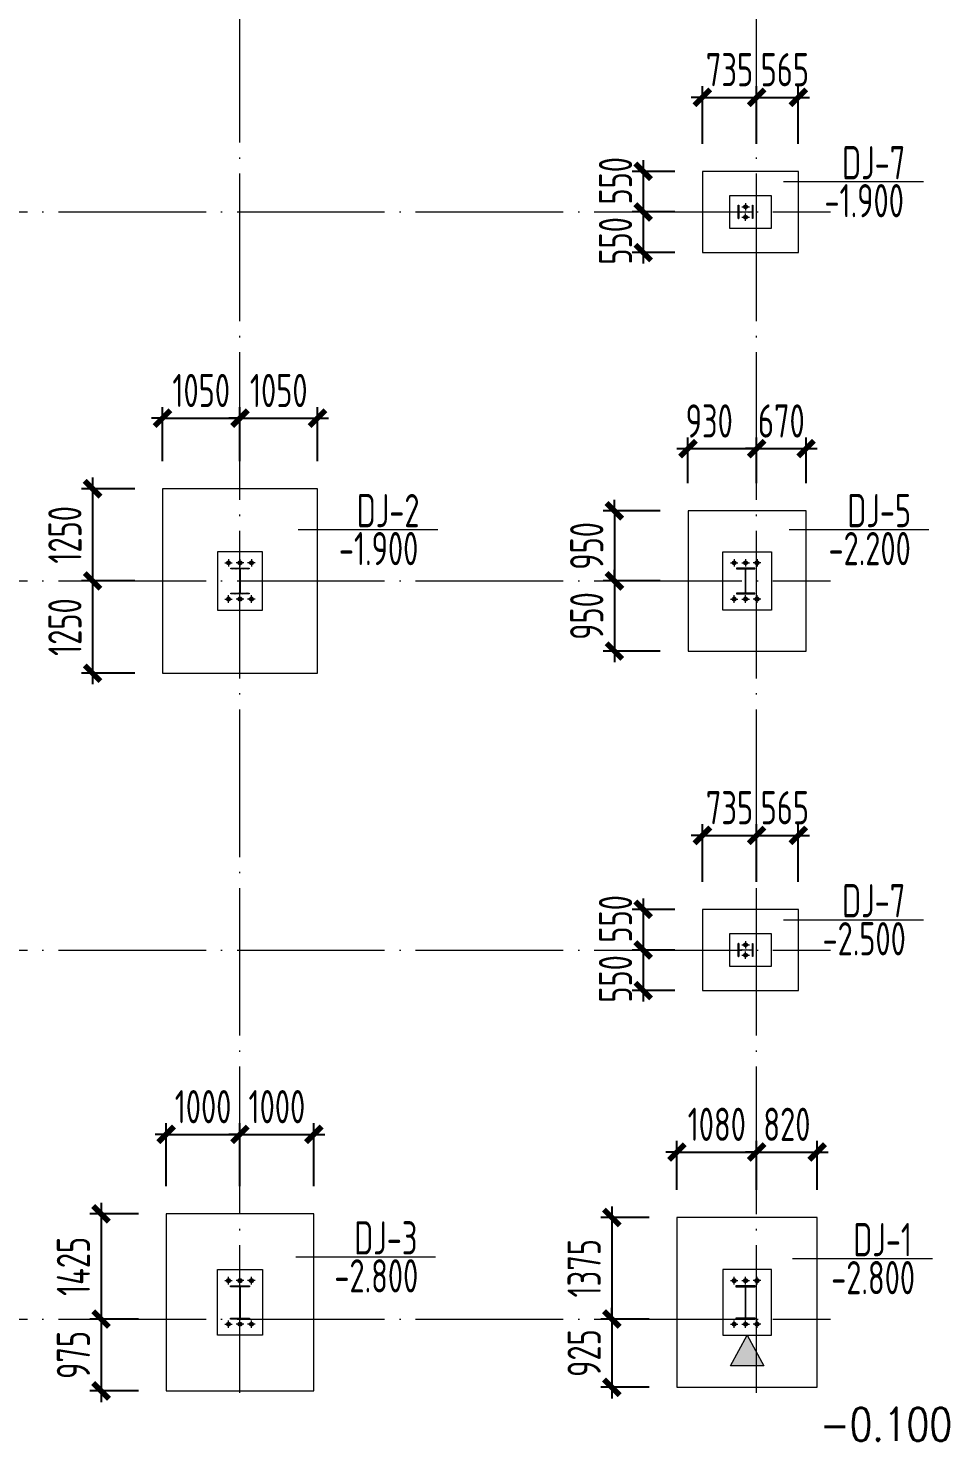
# Model space of a CAD drawing. Header units: millimetres. Extents: x 19781 to 898973, y -947928 to -267362.
# Drawn here: x 124874 to 137344, y -371199 to -352009 of the extents above; entities that cross this region are included whole.
import ezdxf
from ezdxf.enums import TextEntityAlignment as Align

# ---------------------------------------------------------------- set-up
doc = ezdxf.new("R2010")
doc.units = ezdxf.units.MM
doc.header["$LTSCALE"] = 100
doc.linetypes.add('CENTERX2', pattern=[101.599999, 63.5, -12.7, 12.7, -12.7])
doc.linetypes.add('DOTE', pattern=[2.42, 2, -0.2, 0.02, -0.2])
doc.layers.get('0').update_dxf_attribs({"lineweight": 18})
for name, color, linetype, lineweight in [('10', 7, 'Continuous', 18), ('1000', 2, 'Continuous', 18), ('11000', 4, 'Continuous', 18), ('52', 2, 'Continuous', 18), ('DIM', 3, 'Continuous', 18), ('DOTE', 1, 'DOTE', 18), ('JC', 7, 'Continuous', 18), ('PUB_DIM', 3, 'Continuous', 18), ('数字', 3, 'Continuous', 20), ('轴线', 1, 'CENTERX2', 13), ('钢柱', 4, 'Continuous', 20)]:
    doc.layers.add(name, color=color, linetype=linetype, lineweight=lineweight)
doc.styles.add('hztxt', font='txt.shx', dxfattribs={"width": 0.7, "bigfont": 'hztxt.shx'})
doc.styles.add('TSSD_REIN', font='tssdeng.shx', dxfattribs={"width": 0.7, "bigfont": 'hztxt.shx'})
doc.dimstyles.new('TSSD_100_100', dxfattribs={"dimtxt": 300, "dimasz": 100, "dimexe": 100, "dimexo": 250, "dimgap": 100, "dimtad": 1, "dimdec": 0, "dimzin": 0, "dimdsep": 46, "dimtxsty": 'TSSD_REIN', "dimblk": 'ARCHTICK', "dimcen": 0, "dimdle": 100, "dimclrt": 7, "dimadec": 0, "dimazin": 0, "dimtfac": 1, "dimtdec": 0, "dimtix": 1, "dimtmove": 2, "dimatfit": 3, "dimfxl": 1, "dimtolj": 1, "dimtzin": 0, "dimarcsym": 0})
pattern_1 = [(135, (0, 0), (-7.0710678, -7.0710678), []), (135, (0, 2.5), (-7.0710678, -7.0710678), [])]
pattern_2 = [(225, (0, 0), (7.0710678, -7.0710678), []), (225, (0, -2.5), (7.0710678, -7.0710678), [])]
pattern_3 = [(315, (0, 0), (7.0710678, 7.0710678), []), (315, (0, -2.5), (7.0710678, 7.0710678), [])]

# ---------------------------------------------------------------- blocks, each defined once
blk = doc.blocks.new('_ArchTick_0')
at = {"color": 0, "linetype": 'ByBlock'}
blk.add_lwpolyline([(-0.71, -0.71, 0.5, 0.5, 0), (0.71, 0.71, 0.5, 0.5, 0)], format="xyseb", dxfattribs=at)
blk = doc.blocks.new('*X1675')
at = {"layer": 'DIM', "color": 0, "lineweight": -2, "ltscale": 100, "transparency": 16777216}
for p, q in [((125860, -369347), (125860, -370622)), ((126367, -369497), (125710, -369497)), ((126367, -370472), (125710, -370472))]:
    blk.add_line(p, q, dxfattribs=at)
at = {"layer": 'DIM', "color": 0, "lineweight": -2, "ltscale": 100, "transparency": 16777216, "xscale": 150, "yscale": 150, "zscale": 150}
for p, rotation in [((125860, -369497), 90), ((125860, -370472), 270)]:
    blk.add_blockref('_ArchTick_0', p, dxfattribs=dict(at, rotation=rotation))
at = {"layer": 'DIM', "color": 7, "ltscale": 100, "transparency": 16777216, "insert": (125485, -369984), "char_height": 450, "width": 2430, "attachment_point": 5, "rotation": 90, "style": 'TSSD_REIN'}
blk.add_mtext('975', dxfattribs=at)
blk = doc.blocks.new('_ARCHTICK')
at = {"color": 0, "linetype": 'ByBlock', "const_width": 0.5}
blk.add_lwpolyline([(-0.5, -0.5), (0.5, 0.5)], dxfattribs=at)
blk = doc.blocks.new('*X1676')
at = {"layer": 'DIM', "color": 0, "lineweight": -2, "ltscale": 100, "transparency": 16777216}
for p, q in [((126367, -368072), (125710, -368072)), ((125860, -367922), (125860, -369647)), ((126367, -369497), (125710, -369497))]:
    blk.add_line(p, q, dxfattribs=at)
at = {"layer": 'DIM', "color": 0, "lineweight": -2, "ltscale": 100, "transparency": 16777216, "xscale": 150, "yscale": 150, "zscale": 150}
for p, rotation in [((125860, -368072), 90), ((125860, -369497), 270)]:
    blk.add_blockref('_ArchTick_0', p, dxfattribs=dict(at, rotation=rotation))
at = {"layer": 'DIM', "color": 7, "ltscale": 100, "transparency": 16777216, "insert": (125485, -368784), "char_height": 450, "width": 3195, "attachment_point": 5, "rotation": 90, "style": 'TSSD_REIN'}
blk.add_mtext('1425', dxfattribs=at)
blk = doc.blocks.new('*X1677')
at = {"layer": 'DIM', "color": 0, "lineweight": -2, "ltscale": 100, "transparency": 16777216}
for p, q in [((126692, -357291), (126542, -357291)), ((126692, -357872), (126692, -357141)), ((126692, -357291), (127742, -357291)), ((127742, -357872), (127742, -357141)), ((127742, -357291), (127892, -357291))]:
    blk.add_line(p, q, dxfattribs=at)
at = {"layer": 'DIM', "color": 0, "lineweight": -2, "ltscale": 100, "transparency": 16777216, "xscale": 150, "yscale": 150, "zscale": 150}
blk.add_blockref('_ArchTick_0', (126692, -357291), dxfattribs=at)
at = {"layer": 'DIM', "color": 0, "lineweight": -2, "ltscale": 100, "transparency": 16777216, "xscale": 150, "yscale": 150, "zscale": 150, "rotation": 180}
blk.add_blockref('_ArchTick_0', (127742, -357291), dxfattribs=at)
at = {"layer": 'DIM', "color": 7, "ltscale": 100, "transparency": 16777216, "insert": (127217, -356916), "char_height": 450, "width": 3195, "attachment_point": 5, "style": 'TSSD_REIN'}
blk.add_mtext('1050', dxfattribs=at)
blk = doc.blocks.new('*X1678')
at = {"layer": 'DIM', "color": 0, "lineweight": -2, "ltscale": 100, "transparency": 16777216}
for p, q in [((126317, -358247), (125595, -358247)), ((125745, -358097), (125745, -359647)), ((126317, -359497), (125595, -359497))]:
    blk.add_line(p, q, dxfattribs=at)
at = {"layer": 'DIM', "color": 0, "lineweight": -2, "ltscale": 100, "transparency": 16777216, "xscale": 150, "yscale": 150, "zscale": 150}
for p, rotation in [((125745, -358247), 90), ((125745, -359497), 270)]:
    blk.add_blockref('_ArchTick_0', p, dxfattribs=dict(at, rotation=rotation))
at = {"layer": 'DIM', "color": 7, "ltscale": 100, "transparency": 16777216, "insert": (125370, -358872), "char_height": 450, "width": 3195, "attachment_point": 5, "rotation": 90, "style": 'TSSD_REIN'}
blk.add_mtext('1250', dxfattribs=at)
blk = doc.blocks.new('*X1679')
at = {"layer": 'DIM', "color": 0, "lineweight": -2, "ltscale": 100, "transparency": 16777216}
for p, q in [((127742, -357291), (127592, -357291)), ((127742, -357872), (127742, -357141)), ((127742, -357291), (128792, -357291)), ((128792, -357872), (128792, -357141)), ((128792, -357291), (128942, -357291))]:
    blk.add_line(p, q, dxfattribs=at)
at = {"layer": 'DIM', "color": 0, "lineweight": -2, "ltscale": 100, "transparency": 16777216, "xscale": 150, "yscale": 150, "zscale": 150}
blk.add_blockref('_ArchTick_0', (127742, -357291), dxfattribs=at)
at = {"layer": 'DIM', "color": 0, "lineweight": -2, "ltscale": 100, "transparency": 16777216, "xscale": 150, "yscale": 150, "zscale": 150, "rotation": 180}
blk.add_blockref('_ArchTick_0', (128792, -357291), dxfattribs=at)
at = {"layer": 'DIM', "color": 7, "ltscale": 100, "transparency": 16777216, "insert": (128267, -356916), "char_height": 450, "width": 3195, "attachment_point": 5, "style": 'TSSD_REIN'}
blk.add_mtext('1050', dxfattribs=at)
blk = doc.blocks.new('*X1680')
at = {"layer": 'DIM', "color": 0, "lineweight": -2, "ltscale": 100, "transparency": 16777216}
for p, q in [((125745, -359347), (125745, -360897)), ((126317, -359497), (125595, -359497)), ((126317, -360747), (125595, -360747))]:
    blk.add_line(p, q, dxfattribs=at)
at = {"layer": 'DIM', "color": 0, "lineweight": -2, "ltscale": 100, "transparency": 16777216, "xscale": 150, "yscale": 150, "zscale": 150}
for p, rotation in [((125745, -359497), 90), ((125745, -360747), 270)]:
    blk.add_blockref('_ArchTick_0', p, dxfattribs=dict(at, rotation=rotation))
at = {"layer": 'DIM', "color": 7, "ltscale": 100, "transparency": 16777216, "insert": (125370, -360122), "char_height": 450, "width": 3195, "attachment_point": 5, "rotation": 90, "style": 'TSSD_REIN'}
blk.add_mtext('1250', dxfattribs=at)
blk = doc.blocks.new('*X1713')
at = {"layer": 'DIM', "color": 0, "lineweight": -2, "ltscale": 100, "transparency": 16777216}
for p, q in [((132780, -367972), (132780, -369647)), ((133287, -368122), (132630, -368122)), ((133287, -369497), (132630, -369497))]:
    blk.add_line(p, q, dxfattribs=at)
at = {"layer": 'DIM', "color": 0, "lineweight": -2, "ltscale": 100, "transparency": 16777216, "xscale": 150, "yscale": 150, "zscale": 150}
for p, rotation in [((132780, -368122), 90), ((132780, -369497), 270)]:
    blk.add_blockref('_ArchTick_0', p, dxfattribs=dict(at, rotation=rotation))
at = {"layer": 'DIM', "color": 7, "ltscale": 100, "transparency": 16777216, "insert": (132405, -368809), "char_height": 450, "width": 3195, "attachment_point": 5, "rotation": 90, "style": 'TSSD_REIN'}
blk.add_mtext('1375', dxfattribs=at)
blk = doc.blocks.new('*X1714')
at = {"layer": 'DIM', "color": 0, "lineweight": -2, "ltscale": 100, "transparency": 16777216}
for p, q in [((133662, -367747), (133662, -367084)), ((134742, -367747), (134742, -367084)), ((133662, -367234), (133512, -367234)), ((133662, -367234), (134742, -367234)), ((134742, -367234), (134892, -367234))]:
    blk.add_line(p, q, dxfattribs=at)
at = {"layer": 'DIM', "color": 0, "lineweight": -2, "ltscale": 100, "transparency": 16777216, "xscale": 150, "yscale": 150, "zscale": 150}
blk.add_blockref('_ArchTick_0', (133662, -367234), dxfattribs=at)
at = {"layer": 'DIM', "color": 0, "lineweight": -2, "ltscale": 100, "transparency": 16777216, "xscale": 150, "yscale": 150, "zscale": 150, "rotation": 180}
blk.add_blockref('_ArchTick_0', (134742, -367234), dxfattribs=at)
at = {"layer": 'DIM', "color": 7, "ltscale": 100, "transparency": 16777216, "insert": (134202, -366859), "char_height": 450, "width": 3195, "attachment_point": 5, "style": 'TSSD_REIN'}
blk.add_mtext('1080', dxfattribs=at)
blk = doc.blocks.new('*X1719')
at = {"layer": 'DIM', "color": 0, "lineweight": -2, "ltscale": 100, "transparency": 16777216}
for p, q in [((132780, -369497), (132780, -369347)), ((133287, -369497), (132630, -369497)), ((132780, -369497), (132780, -370422)), ((133287, -370422), (132630, -370422)), ((132780, -370422), (132780, -370572))]:
    blk.add_line(p, q, dxfattribs=at)
at = {"layer": 'DIM', "color": 0, "lineweight": -2, "ltscale": 100, "transparency": 16777216, "xscale": 150, "yscale": 150, "zscale": 150}
for p, rotation in [((132780, -369497), 270), ((132780, -370422), 90)]:
    blk.add_blockref('_ArchTick_0', p, dxfattribs=dict(at, rotation=rotation))
at = {"layer": 'DIM', "color": 7, "ltscale": 100, "transparency": 16777216, "insert": (132405, -369959), "char_height": 450, "width": 2430, "attachment_point": 5, "rotation": 90, "style": 'TSSD_REIN'}
blk.add_mtext('925', dxfattribs=at)
blk = doc.blocks.new('*X1720')
at = {"layer": 'DIM', "color": 0, "lineweight": -2, "ltscale": 100, "transparency": 16777216}
for p, q in [((134742, -367747), (134742, -367084)), ((135562, -367747), (135562, -367084)), ((134742, -367234), (134592, -367234)), ((134742, -367234), (135562, -367234)), ((135562, -367234), (135712, -367234))]:
    blk.add_line(p, q, dxfattribs=at)
at = {"layer": 'DIM', "color": 0, "lineweight": -2, "ltscale": 100, "transparency": 16777216, "xscale": 150, "yscale": 150, "zscale": 150}
blk.add_blockref('_ArchTick_0', (134742, -367234), dxfattribs=at)
at = {"layer": 'DIM', "color": 0, "lineweight": -2, "ltscale": 100, "transparency": 16777216, "xscale": 150, "yscale": 150, "zscale": 150, "rotation": 180}
blk.add_blockref('_ArchTick_0', (135562, -367234), dxfattribs=at)
at = {"layer": 'DIM', "color": 7, "ltscale": 100, "transparency": 16777216, "insert": (135152, -366859), "char_height": 450, "width": 2430, "attachment_point": 5, "style": 'TSSD_REIN'}
blk.add_mtext('820', dxfattribs=at)
blk = doc.blocks.new('*X1725')
at = {"layer": 'DIM', "color": 0, "lineweight": -2, "ltscale": 100, "transparency": 16777216}
for p, q in [((132815, -358547), (132815, -358397)), ((133437, -358547), (132665, -358547)), ((132815, -358547), (132815, -359497)), ((133437, -359497), (132665, -359497)), ((132815, -359497), (132815, -359647))]:
    blk.add_line(p, q, dxfattribs=at)
at = {"layer": 'DIM', "color": 0, "lineweight": -2, "ltscale": 100, "transparency": 16777216, "xscale": 150, "yscale": 150, "zscale": 150}
for p, rotation in [((132815, -358547), 270), ((132815, -359497), 90)]:
    blk.add_blockref('_ArchTick_0', p, dxfattribs=dict(at, rotation=rotation))
at = {"layer": 'DIM', "color": 7, "ltscale": 100, "transparency": 16777216, "insert": (132440, -359022), "char_height": 450, "width": 2430, "attachment_point": 5, "rotation": 90, "style": 'TSSD_REIN'}
blk.add_mtext('950', dxfattribs=at)
blk = doc.blocks.new('*X1726')
at = {"layer": 'DIM', "color": 0, "lineweight": -2, "ltscale": 100, "transparency": 16777216}
for p, q in [((134742, -357704), (134592, -357704)), ((134742, -358172), (134742, -357554)), ((134742, -357704), (135412, -357704)), ((135412, -358172), (135412, -357554)), ((135412, -357704), (135562, -357704))]:
    blk.add_line(p, q, dxfattribs=at)
at = {"layer": 'DIM', "color": 0, "lineweight": -2, "ltscale": 100, "transparency": 16777216, "xscale": 150, "yscale": 150, "zscale": 150}
blk.add_blockref('_ArchTick_0', (134742, -357704), dxfattribs=at)
at = {"layer": 'DIM', "color": 0, "lineweight": -2, "ltscale": 100, "transparency": 16777216, "xscale": 150, "yscale": 150, "zscale": 150, "rotation": 180}
blk.add_blockref('_ArchTick_0', (135412, -357704), dxfattribs=at)
at = {"layer": 'DIM', "color": 7, "ltscale": 100, "transparency": 16777216, "insert": (135077, -357329), "char_height": 450, "width": 2385, "attachment_point": 5, "style": 'TSSD_REIN'}
blk.add_mtext('670', dxfattribs=at)
blk = doc.blocks.new('*X1727')
at = {"layer": 'DIM', "color": 0, "lineweight": -2, "ltscale": 100, "transparency": 16777216}
for p, q in [((133662, -357704), (134892, -357704)), ((133812, -358172), (133812, -357554)), ((134742, -358172), (134742, -357554))]:
    blk.add_line(p, q, dxfattribs=at)
at = {"layer": 'DIM', "color": 0, "lineweight": -2, "ltscale": 100, "transparency": 16777216, "xscale": 150, "yscale": 150, "zscale": 150, "rotation": 180}
blk.add_blockref('_ArchTick_0', (133812, -357704), dxfattribs=at)
at = {"layer": 'DIM', "color": 0, "lineweight": -2, "ltscale": 100, "transparency": 16777216, "xscale": 150, "yscale": 150, "zscale": 150}
blk.add_blockref('_ArchTick_0', (134742, -357704), dxfattribs=at)
at = {"layer": 'DIM', "color": 7, "ltscale": 100, "transparency": 16777216, "insert": (134100, -357329), "char_height": 450, "width": 2430, "attachment_point": 5, "style": 'TSSD_REIN'}
blk.add_mtext('930', dxfattribs=at)
blk = doc.blocks.new('*X1728')
at = {"layer": 'DIM', "color": 0, "lineweight": -2, "ltscale": 100, "transparency": 16777216}
for p, q in [((132815, -359497), (132815, -359347)), ((133437, -359497), (132665, -359497)), ((132815, -359497), (132815, -360447)), ((133437, -360447), (132665, -360447)), ((132815, -360447), (132815, -360597))]:
    blk.add_line(p, q, dxfattribs=at)
at = {"layer": 'DIM', "color": 0, "lineweight": -2, "ltscale": 100, "transparency": 16777216, "xscale": 150, "yscale": 150, "zscale": 150}
for p, rotation in [((132815, -359497), 270), ((132815, -360447), 90)]:
    blk.add_blockref('_ArchTick_0', p, dxfattribs=dict(at, rotation=rotation))
at = {"layer": 'DIM', "color": 7, "ltscale": 100, "transparency": 16777216, "insert": (132440, -359972), "char_height": 450, "width": 2430, "attachment_point": 5, "rotation": 90, "style": 'TSSD_REIN'}
blk.add_mtext('950', dxfattribs=at)
blk = doc.blocks.new('*X1733')
at = {"layer": 'DIM', "color": 0, "lineweight": -2, "ltscale": 100, "transparency": 16777216}
for p, q in [((133205, -363797), (133205, -364647)), ((133632, -363947), (133055, -363947)), ((133632, -364497), (133055, -364497))]:
    blk.add_line(p, q, dxfattribs=at)
at = {"layer": 'DIM', "color": 0, "lineweight": -2, "ltscale": 100, "transparency": 16777216, "xscale": 150, "yscale": 150, "zscale": 150}
for p, rotation in [((133205, -363947), 90), ((133205, -364497), 270)]:
    blk.add_blockref('_ArchTick_0', p, dxfattribs=dict(at, rotation=rotation))
at = {"layer": 'DIM', "color": 7, "ltscale": 100, "transparency": 16777216, "insert": (132830, -364075), "char_height": 450, "width": 2430, "attachment_point": 5, "rotation": 90, "style": 'TSSD_REIN'}
blk.add_mtext('550', dxfattribs=at)
blk = doc.blocks.new('*X1734')
at = {"layer": 'DIM', "color": 0, "lineweight": -2, "ltscale": 100, "transparency": 16777216}
for p, q in [((134007, -363572), (134007, -362794)), ((134742, -363572), (134742, -362794)), ((134007, -362944), (133857, -362944)), ((134007, -362944), (134742, -362944)), ((134742, -362944), (134892, -362944))]:
    blk.add_line(p, q, dxfattribs=at)
at = {"layer": 'DIM', "color": 0, "lineweight": -2, "ltscale": 100, "transparency": 16777216, "xscale": 150, "yscale": 150, "zscale": 150}
blk.add_blockref('_ArchTick_0', (134007, -362944), dxfattribs=at)
at = {"layer": 'DIM', "color": 0, "lineweight": -2, "ltscale": 100, "transparency": 16777216, "xscale": 150, "yscale": 150, "zscale": 150, "rotation": 180}
blk.add_blockref('_ArchTick_0', (134742, -362944), dxfattribs=at)
at = {"layer": 'DIM', "color": 7, "ltscale": 100, "transparency": 16777216, "insert": (134375, -362569), "char_height": 450, "width": 2430, "attachment_point": 5, "style": 'TSSD_REIN'}
blk.add_mtext('735', dxfattribs=at)
blk = doc.blocks.new('*X1735')
at = {"layer": 'DIM', "color": 0, "lineweight": -2, "ltscale": 100, "transparency": 16777216}
for p, q in [((133205, -364347), (133205, -365197)), ((133632, -364497), (133055, -364497)), ((133632, -365047), (133055, -365047))]:
    blk.add_line(p, q, dxfattribs=at)
at = {"layer": 'DIM', "color": 0, "lineweight": -2, "ltscale": 100, "transparency": 16777216, "xscale": 150, "yscale": 150, "zscale": 150}
for p, rotation in [((133205, -364497), 90), ((133205, -365047), 270)]:
    blk.add_blockref('_ArchTick_0', p, dxfattribs=dict(at, rotation=rotation))
at = {"layer": 'DIM', "color": 7, "ltscale": 100, "transparency": 16777216, "insert": (132830, -364889), "char_height": 450, "width": 2430, "attachment_point": 5, "rotation": 90, "style": 'TSSD_REIN'}
blk.add_mtext('550', dxfattribs=at)
blk = doc.blocks.new('*X1736')
at = {"layer": 'DIM', "color": 0, "lineweight": -2, "ltscale": 100, "transparency": 16777216}
for p, q in [((134742, -363572), (134742, -362794)), ((135307, -363572), (135307, -362794)), ((134592, -362944), (135457, -362944))]:
    blk.add_line(p, q, dxfattribs=at)
at = {"layer": 'DIM', "color": 0, "lineweight": -2, "ltscale": 100, "transparency": 16777216, "xscale": 150, "yscale": 150, "zscale": 150, "rotation": 180}
blk.add_blockref('_ArchTick_0', (134742, -362944), dxfattribs=at)
at = {"layer": 'DIM', "color": 0, "lineweight": -2, "ltscale": 100, "transparency": 16777216, "xscale": 150, "yscale": 150, "zscale": 150}
blk.add_blockref('_ArchTick_0', (135307, -362944), dxfattribs=at)
at = {"layer": 'DIM', "color": 7, "ltscale": 100, "transparency": 16777216, "insert": (135124, -362569), "char_height": 450, "width": 2430, "attachment_point": 5, "style": 'TSSD_REIN'}
blk.add_mtext('565', dxfattribs=at)
blk = doc.blocks.new('*X1741')
at = {"layer": 'DIM', "color": 0, "lineweight": -2, "ltscale": 100, "transparency": 16777216}
for p, q in [((133205, -353797), (133205, -354647)), ((133632, -353947), (133055, -353947)), ((133632, -354497), (133055, -354497))]:
    blk.add_line(p, q, dxfattribs=at)
at = {"layer": 'DIM', "color": 0, "lineweight": -2, "ltscale": 100, "transparency": 16777216, "xscale": 150, "yscale": 150, "zscale": 150}
for p, rotation in [((133205, -353947), 90), ((133205, -354497), 270)]:
    blk.add_blockref('_ArchTick_0', p, dxfattribs=dict(at, rotation=rotation))
at = {"layer": 'DIM', "color": 7, "ltscale": 100, "transparency": 16777216, "insert": (132830, -354075), "char_height": 450, "width": 2430, "attachment_point": 5, "rotation": 90, "style": 'TSSD_REIN'}
blk.add_mtext('550', dxfattribs=at)
blk = doc.blocks.new('*X1742')
at = {"layer": 'DIM', "color": 0, "lineweight": -2, "ltscale": 100, "transparency": 16777216}
for p, q in [((134007, -353572), (134007, -352794)), ((134742, -353572), (134742, -352794)), ((134007, -352944), (133857, -352944)), ((134007, -352944), (134742, -352944)), ((134742, -352944), (134892, -352944))]:
    blk.add_line(p, q, dxfattribs=at)
at = {"layer": 'DIM', "color": 0, "lineweight": -2, "ltscale": 100, "transparency": 16777216, "xscale": 150, "yscale": 150, "zscale": 150}
blk.add_blockref('_ArchTick_0', (134007, -352944), dxfattribs=at)
at = {"layer": 'DIM', "color": 0, "lineweight": -2, "ltscale": 100, "transparency": 16777216, "xscale": 150, "yscale": 150, "zscale": 150, "rotation": 180}
blk.add_blockref('_ArchTick_0', (134742, -352944), dxfattribs=at)
at = {"layer": 'DIM', "color": 7, "ltscale": 100, "transparency": 16777216, "insert": (134375, -352569), "char_height": 450, "width": 2430, "attachment_point": 5, "style": 'TSSD_REIN'}
blk.add_mtext('735', dxfattribs=at)
blk = doc.blocks.new('*X1743')
at = {"layer": 'DIM', "color": 0, "lineweight": -2, "ltscale": 100, "transparency": 16777216}
for p, q in [((133205, -354347), (133205, -355197)), ((133632, -354497), (133055, -354497)), ((133632, -355047), (133055, -355047))]:
    blk.add_line(p, q, dxfattribs=at)
at = {"layer": 'DIM', "color": 0, "lineweight": -2, "ltscale": 100, "transparency": 16777216, "xscale": 150, "yscale": 150, "zscale": 150}
for p, rotation in [((133205, -354497), 90), ((133205, -355047), 270)]:
    blk.add_blockref('_ArchTick_0', p, dxfattribs=dict(at, rotation=rotation))
at = {"layer": 'DIM', "color": 7, "ltscale": 100, "transparency": 16777216, "insert": (132830, -354889), "char_height": 450, "width": 2430, "attachment_point": 5, "rotation": 90, "style": 'TSSD_REIN'}
blk.add_mtext('550', dxfattribs=at)
blk = doc.blocks.new('*X1744')
at = {"layer": 'DIM', "color": 0, "lineweight": -2, "ltscale": 100, "transparency": 16777216}
for p, q in [((134742, -353572), (134742, -352794)), ((135307, -353572), (135307, -352794)), ((134592, -352944), (135457, -352944))]:
    blk.add_line(p, q, dxfattribs=at)
at = {"layer": 'DIM', "color": 0, "lineweight": -2, "ltscale": 100, "transparency": 16777216, "xscale": 150, "yscale": 150, "zscale": 150, "rotation": 180}
blk.add_blockref('_ArchTick_0', (134742, -352944), dxfattribs=at)
at = {"layer": 'DIM', "color": 0, "lineweight": -2, "ltscale": 100, "transparency": 16777216, "xscale": 150, "yscale": 150, "zscale": 150}
blk.add_blockref('_ArchTick_0', (135307, -352944), dxfattribs=at)
at = {"layer": 'DIM', "color": 7, "ltscale": 100, "transparency": 16777216, "insert": (135124, -352569), "char_height": 450, "width": 2430, "attachment_point": 5, "style": 'TSSD_REIN'}
blk.add_mtext('565', dxfattribs=at)
blk = doc.blocks.new('*X1796')
at = {"layer": 'DIM', "color": 0, "lineweight": -2, "ltscale": 100, "transparency": 16777216}
for p, q in [((126742, -367697), (126742, -366845)), ((127742, -367697), (127742, -366845)), ((126742, -366995), (126592, -366995)), ((126742, -366995), (127742, -366995)), ((127742, -366995), (127892, -366995))]:
    blk.add_line(p, q, dxfattribs=at)
at = {"layer": 'DIM', "color": 0, "lineweight": -2, "ltscale": 100, "transparency": 16777216, "xscale": 150, "yscale": 150, "zscale": 150}
blk.add_blockref('_ArchTick_0', (126742, -366995), dxfattribs=at)
at = {"layer": 'DIM', "color": 0, "lineweight": -2, "ltscale": 100, "transparency": 16777216, "xscale": 150, "yscale": 150, "zscale": 150, "rotation": 180}
blk.add_blockref('_ArchTick_0', (127742, -366995), dxfattribs=at)
at = {"layer": 'DIM', "color": 7, "ltscale": 100, "transparency": 16777216, "insert": (127242, -366620), "char_height": 450, "width": 3195, "attachment_point": 5, "style": 'TSSD_REIN'}
blk.add_mtext('1000', dxfattribs=at)
blk = doc.blocks.new('*X1797')
at = {"layer": 'DIM', "color": 0, "lineweight": -2, "ltscale": 100, "transparency": 16777216}
for p, q in [((127742, -367697), (127742, -366845)), ((128742, -367697), (128742, -366845)), ((127742, -366995), (127592, -366995)), ((127742, -366995), (128742, -366995)), ((128742, -366995), (128892, -366995))]:
    blk.add_line(p, q, dxfattribs=at)
at = {"layer": 'DIM', "color": 0, "lineweight": -2, "ltscale": 100, "transparency": 16777216, "xscale": 150, "yscale": 150, "zscale": 150}
blk.add_blockref('_ArchTick_0', (127742, -366995), dxfattribs=at)
at = {"layer": 'DIM', "color": 0, "lineweight": -2, "ltscale": 100, "transparency": 16777216, "xscale": 150, "yscale": 150, "zscale": 150, "rotation": 180}
blk.add_blockref('_ArchTick_0', (128742, -366995), dxfattribs=at)
at = {"layer": 'DIM', "color": 7, "ltscale": 100, "transparency": 16777216, "insert": (128242, -366620), "char_height": 450, "width": 3195, "attachment_point": 5, "style": 'TSSD_REIN'}
blk.add_mtext('1000', dxfattribs=at)

msp = doc.modelspace()

# ---------------------------------------------------------------- hatches: boundary and pattern name
h = msp.add_hatch(color=256)
edge = h.paths.add_edge_path(flags=0)
edge.add_arc((134592.21, -354427), 26, 0, 360)
h = msp.add_hatch(color=256)
edge = h.paths.add_edge_path(flags=0)
edge.add_arc((134592.21, -354567), 26, 0, 360)
h = msp.add_hatch(color=256)
edge = h.paths.add_edge_path(flags=0)
edge.add_arc((127587.21, -359252), 26, 0, 360)
h = msp.add_hatch(color=256)
edge = h.paths.add_edge_path(flags=0)
edge.add_arc((127742.21, -359252), 26, 0, 360)
h = msp.add_hatch(color=256)
edge = h.paths.add_edge_path(flags=0)
edge.add_arc((127897.21, -359252), 26, 0, 360)
h = msp.add_hatch(color=256)
edge = h.paths.add_edge_path(flags=0)
edge.add_arc((134437.21, -359252), 26, 0, 360)
h = msp.add_hatch(color=256)
edge = h.paths.add_edge_path(flags=0)
edge.add_arc((134592.21, -359252), 26, 0, 360)
h = msp.add_hatch(color=256)
edge = h.paths.add_edge_path(flags=0)
edge.add_arc((134747.21, -359252), 26, 0, 360)
h = msp.add_hatch(color=256)
edge = h.paths.add_edge_path(flags=0)
edge.add_arc((127587.21, -359742), 26, 0, 360)
h = msp.add_hatch(color=256)
edge = h.paths.add_edge_path(flags=0)
edge.add_arc((127742.21, -359742), 26, 0, 360)
h = msp.add_hatch(color=256)
edge = h.paths.add_edge_path(flags=0)
edge.add_arc((127897.21, -359742), 26, 0, 360)
h = msp.add_hatch(color=256)
edge = h.paths.add_edge_path(flags=0)
edge.add_arc((134437.21, -359742), 26, 0, 360)
h = msp.add_hatch(color=256)
edge = h.paths.add_edge_path(flags=0)
edge.add_arc((134592.21, -359742), 26, 0, 360)
h = msp.add_hatch(color=256)
edge = h.paths.add_edge_path(flags=0)
edge.add_arc((134747.21, -359742), 26, 0, 360)
h = msp.add_hatch(color=256)
edge = h.paths.add_edge_path(flags=0)
edge.add_arc((134592.21, -364427), 26, 0, 360)
h = msp.add_hatch(color=256)
edge = h.paths.add_edge_path(flags=0)
edge.add_arc((134592.21, -364567), 26, 0, 360)
h = msp.add_hatch(color=256)
edge = h.paths.add_edge_path(flags=0)
edge.add_arc((127587.21, -368977), 26, 0, 360)
h = msp.add_hatch(color=256)
edge = h.paths.add_edge_path(flags=0)
edge.add_arc((127742.21, -368977), 26, 0, 360)
h = msp.add_hatch(color=256)
edge = h.paths.add_edge_path(flags=0)
edge.add_arc((127897.21, -368977), 26, 0, 360)
h = msp.add_hatch(color=256)
edge = h.paths.add_edge_path(flags=0)
edge.add_arc((134437.21, -368977), 26, 0, 360)
h = msp.add_hatch(color=256)
edge = h.paths.add_edge_path(flags=0)
edge.add_arc((134592.21, -368977), 26, 0, 360)
h = msp.add_hatch(color=256)
edge = h.paths.add_edge_path(flags=0)
edge.add_arc((134747.21, -368977), 26, 0, 360)
h = msp.add_hatch(color=256)
edge = h.paths.add_edge_path(flags=0)
edge.add_arc((127587.21, -369567), 26, 0, 360)
h = msp.add_hatch(color=256)
edge = h.paths.add_edge_path(flags=0)
edge.add_arc((127742.21, -369567), 26, 0, 360)
h = msp.add_hatch(color=256)
edge = h.paths.add_edge_path(flags=0)
edge.add_arc((127897.21, -369567), 26, 0, 360)
h = msp.add_hatch(color=256)
edge = h.paths.add_edge_path(flags=0)
edge.add_arc((134437.21, -369567), 26, 0, 360)
h = msp.add_hatch(color=256)
edge = h.paths.add_edge_path(flags=0)
edge.add_arc((134592.21, -369567), 26, 0, 360)
h = msp.add_hatch(color=256)
edge = h.paths.add_edge_path(flags=0)
edge.add_arc((134747.21, -369567), 26, 0, 360)
at = {"layer": '10', "ltscale": 100}
h = msp.add_hatch(dxfattribs=at)
h.set_pattern_fill('金属', color=256, style=0, pattern_type=0)
h.set_pattern_definition(pattern_1)
h.paths.add_polyline_path([(134500.21, -354500), (134500.21, -354587), (134492.21, -354587), (134492.21, -354407), (134500.21, -354407), (134500.21, -354494), (134684.21, -354494), (134684.21, -354407), (134692.21, -354407), (134692.21, -354587), (134684.21, -354587), (134684.21, -354500)], flags=0)
h = msp.add_hatch(dxfattribs=at)
h.set_pattern_fill('金属', color=256, style=0, pattern_type=0)
h.set_pattern_definition(pattern_3)
h.paths.add_polyline_path([(127746.21, -359662), (127867.21, -359662), (127867.21, -359672), (127617.21, -359672), (127617.21, -359662), (127738.21, -359662), (127738.21, -359332), (127617.21, -359332), (127617.21, -359322), (127867.21, -359322), (127867.21, -359332), (127746.21, -359332)], flags=0)
h = msp.add_hatch(dxfattribs=at)
h.set_pattern_fill('金属', color=256, style=0, pattern_type=0)
h.set_pattern_definition(pattern_2)
h.paths.add_polyline_path([(134588.21, -359662), (134467.21, -359662), (134467.21, -359672), (134717.21, -359672), (134717.21, -359662), (134596.21, -359662), (134596.21, -359332), (134717.21, -359332), (134717.21, -359322), (134467.21, -359322), (134467.21, -359332), (134588.21, -359332)], flags=0)
h = msp.add_hatch(dxfattribs=at)
h.set_pattern_fill('金属', color=256, style=0, pattern_type=0)
h.set_pattern_definition(pattern_1)
h.paths.add_polyline_path([(134500.21, -364500), (134500.21, -364587), (134492.21, -364587), (134492.21, -364407), (134500.21, -364407), (134500.21, -364494), (134684.21, -364494), (134684.21, -364407), (134692.21, -364407), (134692.21, -364587), (134684.21, -364587), (134684.21, -364500)], flags=0)
h = msp.add_hatch(dxfattribs=at)
h.set_pattern_fill('金属', color=256, style=0, pattern_type=0)
h.set_pattern_definition(pattern_3)
h.paths.add_polyline_path([(127746.21, -369485), (127872.21, -369485), (127872.21, -369497), (127612.21, -369497), (127612.21, -369485), (127738.21, -369485), (127738.21, -369059), (127612.21, -369059), (127612.21, -369047), (127872.21, -369047), (127872.21, -369059), (127746.21, -369059)], flags=0)
h = msp.add_hatch(dxfattribs=at)
h.set_pattern_fill('金属', color=256, style=0, pattern_type=0)
h.set_pattern_definition(pattern_2)
h.paths.add_polyline_path([(134588.21, -369485), (134462.21, -369485), (134462.21, -369497), (134722.21, -369497), (134722.21, -369485), (134596.21, -369485), (134596.21, -369059), (134722.21, -369059), (134722.21, -369047), (134462.21, -369047), (134462.21, -369059), (134588.21, -369059)], flags=0)
at = {"layer": '52', "ltscale": 100}
msp.add_hatch(color=256, dxfattribs=at).paths.add_polyline_path([(134838.32, -370132.83), (134386.09, -370132.83), (134612.21, -369717)], flags=0)

# ---------------------------------------------------------------- linework, layer by layer
at = {"layer": '1000', "ltscale": 100}
for points in [[(134372.21, -354717), (134942.21, -354717), (134942.21, -354277), (134372.21, -354277)], [(127437.21, -359102), (127437.21, -359892), (128047.21, -359892), (128047.21, -359102)], [(134942.21, -359102), (134942.21, -359892), (134282.21, -359892), (134282.21, -359102)], [(134372.21, -364717), (134942.21, -364717), (134942.21, -364277), (134372.21, -364277)], [(128047.21, -369717), (127437.21, -369717), (127437.21, -368827), (128047.21, -368827)], [(134282.21, -369717), (134942.21, -369717), (134942.21, -368827), (134282.21, -368827)]]:
    msp.add_lwpolyline(points, close=True, dxfattribs=at)
at = {"layer": '11000'}
for centre in [(134592.21, -354427), (134592.21, -354567), (127587.21, -359252), (127742.21, -359252), (127897.21, -359252), (134437.21, -359252), (134592.21, -359252), (134747.21, -359252), (127587.21, -359742), (127742.21, -359742), (127897.21, -359742), (134437.21, -359742), (134592.21, -359742), (134747.21, -359742), (134592.21, -364427), (134592.21, -364567), (127587.21, -368977), (127742.21, -368977), (127897.21, -368977), (134437.21, -368977), (134592.21, -368977), (134747.21, -368977), (127587.21, -369567), (127742.21, -369567), (127897.21, -369567), (134437.21, -369567), (134592.21, -369567), (134747.21, -369567)]:
    msp.add_circle(centre, 26, dxfattribs=at)
at = {"layer": '52', "ltscale": 100}
msp.add_lwpolyline([(134838.32, -370132.83), (134386.09, -370132.83), (134612.21, -369717)], close=True, dxfattribs=at)
at = {"layer": 'DOTE', "linetype": 'DOTE', "ltscale": 10}
for p, q in [((127742.21, -370497), (127742.21, -328497)), ((134742.21, -370497), (134742.21, -328497)), ((35742.21, -354497), (135742.21, -354497)), ((35742.21, -359497), (135742.21, -359497)), ((35742.21, -364497), (135742.21, -364497)), ((35742.21, -369497), (135742.21, -369497))]:
    msp.add_line(p, q, dxfattribs=at)
at = {"layer": 'JC', "ltscale": 100}
for points in [[(135307.21, -353947), (134007.21, -353947), (134007.21, -355047), (135307.21, -355047)], [(128792.21, -358247), (126692.21, -358247), (126692.21, -360747), (128792.21, -360747)], [(135412.21, -358547), (133812.21, -358547), (133812.21, -360447), (135412.21, -360447)], [(135307.21, -363947), (134007.21, -363947), (134007.21, -365047), (135307.21, -365047)], [(128742.21, -368072), (126742.21, -368072), (126742.21, -370472), (128742.21, -370472)], [(135562.21, -368122), (133662.21, -368122), (133662.21, -370422), (135562.21, -370422)]]:
    msp.add_lwpolyline(points, close=True, dxfattribs=at)
at = {"layer": '数字', "ltscale": 100}
for p, q in [((135108.21, -354086), (137003.21, -354086)), ((128529.21, -358800), (130424.21, -358800)), ((135182.21, -358800), (137077.21, -358800)), ((135108.21, -364086), (137003.21, -364086)), ((128498.21, -368654), (130393.21, -368654)), ((135229.21, -368678), (137124.21, -368678))]:
    msp.add_line(p, q, dxfattribs=at)
at = {"layer": '轴线'}
for p, q in [((134541.21, -354427), (134643.21, -354427)), ((134592.21, -354376), (134592.21, -354478)), ((134541.21, -354567), (134643.21, -354567)), ((134592.21, -354618), (134592.21, -354516)), ((127587.21, -359201), (127587.21, -359303)), ((127742.21, -359201), (127742.21, -359303)), ((127897.21, -359201), (127897.21, -359303)), ((134437.21, -359201), (134437.21, -359303)), ((134592.21, -359201), (134592.21, -359303)), ((134747.21, -359201), (134747.21, -359303)), ((127536.21, -359252), (127638.21, -359252)), ((127793.21, -359252), (127691.21, -359252)), ((127948.21, -359252), (127846.21, -359252)), ((134386.21, -359252), (134488.21, -359252)), ((134541.21, -359252), (134643.21, -359252)), ((134798.21, -359252), (134696.21, -359252)), ((127536.21, -359742), (127638.21, -359742)), ((127587.21, -359793), (127587.21, -359691)), ((127793.21, -359742), (127691.21, -359742)), ((127742.21, -359793), (127742.21, -359691)), ((127948.21, -359742), (127846.21, -359742)), ((127897.21, -359793), (127897.21, -359691)), ((134386.21, -359742), (134488.21, -359742)), ((134437.21, -359793), (134437.21, -359691)), ((134541.21, -359742), (134643.21, -359742)), ((134592.21, -359793), (134592.21, -359691)), ((134798.21, -359742), (134696.21, -359742)), ((134747.21, -359793), (134747.21, -359691)), ((134541.21, -364427), (134643.21, -364427)), ((134592.21, -364376), (134592.21, -364478)), ((134541.21, -364567), (134643.21, -364567)), ((134592.21, -364618), (134592.21, -364516)), ((127536.21, -368977), (127638.21, -368977)), ((127587.21, -369028), (127587.21, -368926)), ((127793.21, -368977), (127691.21, -368977)), ((127742.21, -369028), (127742.21, -368926)), ((127948.21, -368977), (127846.21, -368977)), ((127897.21, -369028), (127897.21, -368926)), ((134386.21, -368977), (134488.21, -368977)), ((134437.21, -369028), (134437.21, -368926)), ((134541.21, -368977), (134643.21, -368977)), ((134592.21, -369028), (134592.21, -368926)), ((134798.21, -368977), (134696.21, -368977)), ((134747.21, -369028), (134747.21, -368926)), ((127536.21, -369567), (127638.21, -369567)), ((127587.21, -369618), (127587.21, -369516)), ((127793.21, -369567), (127691.21, -369567)), ((127742.21, -369618), (127742.21, -369516)), ((127948.21, -369567), (127846.21, -369567)), ((127897.21, -369618), (127897.21, -369516)), ((134386.21, -369567), (134488.21, -369567)), ((134437.21, -369618), (134437.21, -369516)), ((134541.21, -369567), (134643.21, -369567)), ((134592.21, -369618), (134592.21, -369516)), ((134798.21, -369567), (134696.21, -369567)), ((134747.21, -369618), (134747.21, -369516))]:
    msp.add_line(p, q, dxfattribs=at)
at = {"layer": '钢柱', "ltscale": 100}
for points in [[(134500.21, -354500), (134500.21, -354587), (134492.21, -354587), (134492.21, -354407), (134500.21, -354407), (134500.21, -354494), (134684.21, -354494), (134684.21, -354407), (134692.21, -354407), (134692.21, -354587), (134684.21, -354587), (134684.21, -354500)], [(127746.21, -359662), (127867.21, -359662), (127867.21, -359672), (127617.21, -359672), (127617.21, -359662), (127738.21, -359662), (127738.21, -359332), (127617.21, -359332), (127617.21, -359322), (127867.21, -359322), (127867.21, -359332), (127746.21, -359332)], [(134588.21, -359662), (134467.21, -359662), (134467.21, -359672), (134717.21, -359672), (134717.21, -359662), (134596.21, -359662), (134596.21, -359332), (134717.21, -359332), (134717.21, -359322), (134467.21, -359322), (134467.21, -359332), (134588.21, -359332)], [(134500.21, -364500), (134500.21, -364587), (134492.21, -364587), (134492.21, -364407), (134500.21, -364407), (134500.21, -364494), (134684.21, -364494), (134684.21, -364407), (134692.21, -364407), (134692.21, -364587), (134684.21, -364587), (134684.21, -364500)], [(127746.21, -369485), (127872.21, -369485), (127872.21, -369497), (127612.21, -369497), (127612.21, -369485), (127738.21, -369485), (127738.21, -369059), (127612.21, -369059), (127612.21, -369047), (127872.21, -369047), (127872.21, -369059), (127746.21, -369059)], [(134588.21, -369485), (134462.21, -369485), (134462.21, -369497), (134722.21, -369497), (134722.21, -369485), (134596.21, -369485), (134596.21, -369059), (134722.21, -369059), (134722.21, -369047), (134462.21, -369047), (134462.21, -369059), (134588.21, -369059)]]:
    msp.add_lwpolyline(points, close=True, dxfattribs=at)

# ---------------------------------------------------------------- texts
at = {"layer": 'PUB_DIM', "color": 2, "linetype": 'Continuous', "style": 'hztxt', "width": 0.8}
msp.add_text('-0.100', height=450, dxfattribs=at).set_placement((136495.38, -370923.79), align=Align.MIDDLE_CENTER)
at = {"layer": '数字', "ltscale": 100, "style": 'TSSD_REIN', "width": 0.7}
for s, p in [('DJ-7', (136328.14, -353829.29)), ('-1.900', (136199.14, -354344.29)), ('DJ-2', (129749.14, -358543.29)), ('DJ-5', (136402.14, -358543.29)), ('-1.900', (129620.14, -359058.29)), ('-2.200', (136273.14, -359058.29)), ('DJ-7', (136328.14, -363829.29)), ('-2.500', (136199.14, -364344.29)), ('DJ-3', (129718.14, -368397.29)), ('DJ-1', (136449.14, -368421.29)), ('-2.800', (129589.14, -368912.29)), ('-2.800', (136320.14, -368936.29))]:
    msp.add_text(s, height=450, dxfattribs=at).set_placement(p, align=Align.MIDDLE_CENTER)

# ---------------------------------------------------------------- dimensions: what is measured, and where the dimension line sits
at = {"layer": 'DIM', "ltscale": 100}
for base, p1, p2, angle, picture, middle in [((134742.21, -352943.59), (134007.21, -353947), (134742.21, -353947), 0, '*X1742', (134374.71, -352568.59)), ((127742.21, -357291.28), (126692.21, -358247), (127742.21, -358247), 0, '*X1677', (127217.21, -356916.28)), ((125745.21, -359497), (126692.21, -358247), (126692.21, -359497), 270, '*X1678', (125370.21, -358872)), ((132815.46, -359497), (133812.21, -358547), (133812.21, -359497), 270, '*X1725', (132440.46, -359022)), ((125745.21, -360747), (126692.21, -359497), (126692.21, -360747), 270, '*X1680', (125370.21, -360122)), ((132815.46, -360447), (133812.21, -359497), (133812.21, -360447), 270, '*X1728', (132440.46, -359972)), ((134742.21, -362943.59), (134007.21, -363947), (134742.21, -363947), 0, '*X1734', (134374.71, -362568.59)), ((135562.21, -367233.91), (134742.21, -368122), (135562.21, -368122), 0, '*X1720', (135152.21, -366858.91)), ((125860.2, -369497), (126742.21, -368072), (126742.21, -369497), 270, '*X1676', (125485.2, -368784.5)), ((132780.2, -369497), (133662.21, -368122), (133662.21, -369497), 270, '*X1713', (132405.2, -368809.5)), ((125860.2, -370472), (126742.21, -369497), (126742.21, -370472), 270, '*X1675', (125485.2, -369984.5)), ((132780.2, -370422), (133662.21, -369497), (133662.21, -370422), 270, '*X1719', (132405.2, -369959.5))]:
    dim = msp.add_linear_dim(base=base, p1=p1, p2=p2, angle=angle, dimstyle='TSSD_100_100', override={"dimscale": 1.5, "dimsah": 1, "dimtzin": 0}, dxfattribs=at)
    dim.commit()
    dim.dimension.update_dxf_attribs({"geometry": picture, "text_midpoint": middle})
for base, p1, p2, angle, picture, middle in [((135307.21, -352943.59), (134742.21, -353947), (135307.21, -353947), 0, '*X1744', (135124.32, -352568.59)), ((133205.2, -354497), (134007.21, -353947), (134007.21, -354497), 270, '*X1741', (132830.2, -354074.88)), ((133205.2, -355047), (134007.21, -354497), (134007.21, -355047), 270, '*X1743', (132830.2, -354889.11)), ((134742.21, -357703.54), (133812.21, -358547), (134742.21, -358547), 0, '*X1727', (134100.09, -357328.54)), ((135307.21, -362943.59), (134742.21, -363947), (135307.21, -363947), 0, '*X1736', (135124.32, -362568.59)), ((133205.2, -364497), (134007.21, -363947), (134007.21, -364497), 270, '*X1733', (132830.2, -364074.88)), ((133205.2, -365047), (134007.21, -364497), (134007.21, -365047), 270, '*X1735', (132830.2, -364889.11))]:
    dim = msp.add_linear_dim(base=base, p1=p1, p2=p2, angle=angle, dimstyle='TSSD_100_100', override={"dimscale": 1.5, "dimsah": 1, "dimtzin": 0}, dxfattribs=at)
    dim.commit()
    dim.dimension.update_dxf_attribs({"geometry": picture, "text_midpoint": middle, "dimtype": 160})
for base, p1, p2, picture, middle in [((128792.21, -357291.28), (127742.21, -358247), (128792.21, -358247), '*X1679', (128267.21, -356916.28)), ((135412.21, -357703.54), (134742.21, -358547), (135412.21, -358547), '*X1726', (135077.21, -357328.54)), ((127742.21, -366994.63), (126742.21, -368072), (127742.21, -368072), '*X1796', (127242.21, -366619.63)), ((128742.21, -366994.63), (127742.21, -368072), (128742.21, -368072), '*X1797', (128242.21, -366619.63)), ((134742.21, -367233.91), (133662.21, -368122), (134742.21, -368122), '*X1714', (134202.21, -366858.91))]:
    dim = msp.add_linear_dim(base=base, p1=p1, p2=p2, dimstyle='TSSD_100_100', override={"dimscale": 1.5, "dimsah": 1, "dimtzin": 0}, dxfattribs=at)
    dim.commit()
    dim.dimension.update_dxf_attribs({"geometry": picture, "text_midpoint": middle})

doc.saveas('drawing.dxf')
